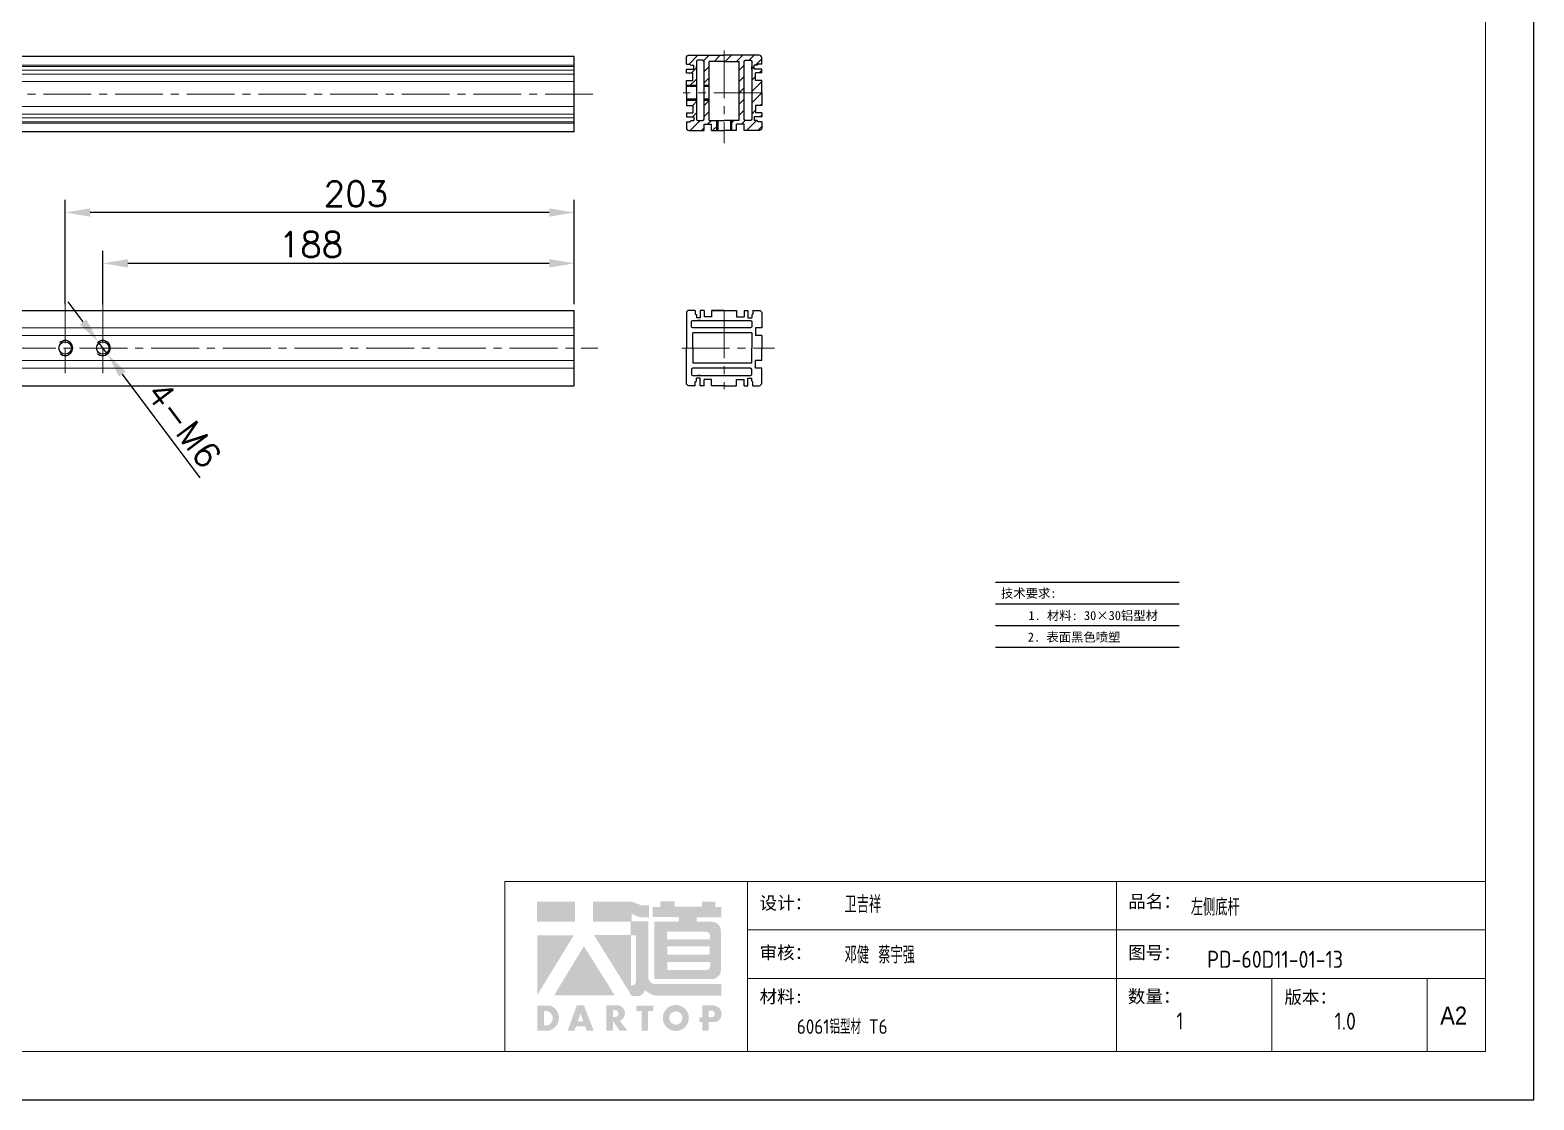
# Model space of a CAD drawing. Header units: millimetres. Extents: x -30327 to 34858, y 4015 to 75103.
# Drawn here: x 15710 to 16309, y 34466 to 34893 of the extents above; entities that cross this region are included whole.
import ezdxf
from ezdxf.enums import TextEntityAlignment as Align

# ---------------------------------------------------------------- set-up
doc = ezdxf.new("R2010")
doc.units = ezdxf.units.MM
doc.linetypes.add('CENTER2', pattern=[28.575, 19.05, -3.175, 3.175, -3.175])
doc.layers.add('A-TITLEBLOCK', color=7, linetype='Continuous', lineweight=18)
for name, color, linetype in [('print', 30, 'Continuous'), ('red', 1, 'CENTER2'), ('yellow', 2, 'Continuous')]:
    doc.layers.add(name, color=color, linetype=linetype)
doc.styles.add('GB', font='GBENOR.SHX', dxfattribs={"bigfont": 'gbcbig.shx'})
doc.styles.add('HZ', font='')
doc.styles.add('SLDTEXTSTYLE0', font='simfang.ttf', dxfattribs={"bigfont": 'bigfont'})
doc.styles.add('SLDTEXTSTYLE1', font='Gothic.ttf', dxfattribs={"width": 0.913})
doc.styles.get("Standard").update_dxf_attribs({"font": 'txt', "bigfont": 'gbcbig.shx'})
doc.styles.get('HZ').set_extended_font_data('SimSun')
doc.dimstyles.new('1-4', dxfattribs={"dimscale": 4, "dimtxt": 2.5, "dimasz": 2.5, "dimexe": 1.25, "dimexo": 0.625, "dimtad": 1, "dimdsep": 46, "dimtxsty": 'Standard', "dimcen": 2.5, "dimadec": 0, "dimazin": 0, "dimtfac": 1, "dimtmove": 0, "dimatfit": 3, "dimfxl": 0, "dimarcsym": 0})

# ---------------------------------------------------------------- blocks, each defined once
blk = doc.blocks.new('*D1638')
at = {"layer": 'Defpoints', "color": 0}
for p in [(15738.51, 34799.56), (15738.51, 34780.81), (15926.51, 34780.81)]:
    blk.add_point(p, dxfattribs=at)
at = {"layer": 'yellow', "color": 0, "lineweight": -2}
for p, q in [((15738.51, 34783.31), (15738.51, 34804.56)), ((15926.51, 34783.31), (15926.51, 34804.56)), ((15916.51, 34799.56), (15748.51, 34799.56))]:
    blk.add_line(p, q, dxfattribs=at)
at = {"layer": 'yellow', "color": 0}
for points in [[(15748.51, 34801.23), (15748.51, 34797.9), (15738.51, 34799.56)], [(15916.51, 34801.23), (15916.51, 34797.9), (15926.51, 34799.56)]]:
    blk.add_solid(points, dxfattribs=at)
at = {"layer": 'yellow', "color": 0, "lineweight": 9, "insert": (15821.51, 34807.06), "char_height": 10, "attachment_point": 5}
blk.add_mtext('188', dxfattribs=at)
blk = doc.blocks.new('*D1639')
at = {"layer": 'Defpoints', "color": 0}
for p in [(15736.71, 34768.21), (15740.31, 34763.42)]:
    blk.add_point(p, dxfattribs=at)
at = {"layer": 'yellow', "color": 0, "lineweight": -2}
for p, q in [((15730.7, 34776.2), (15724.69, 34784.2)), ((15736.71, 34768.21), (15740.31, 34763.42)), ((15777.38, 34714.13), (15746.33, 34755.42))]:
    blk.add_line(p, q, dxfattribs=at)
at = {"layer": 'yellow', "color": 0}
for points in [[(15732.03, 34777.2), (15729.37, 34775.2), (15736.71, 34768.21)], [(15747.66, 34756.42), (15744.99, 34754.42), (15740.31, 34763.42)]]:
    blk.add_solid(points, dxfattribs=at)
at = {"layer": 'yellow', "color": 0, "lineweight": 9, "insert": (15770.85, 34735.29), "char_height": 10, "attachment_point": 5, "rotation": 306.94242}
blk.add_mtext('4-M6', dxfattribs=at)
blk = doc.blocks.new('*D1645')
at = {"layer": 'Defpoints', "color": 0}
for p in [(15723.51, 34819.82), (15723.51, 34780.81), (15926.51, 34780.81)]:
    blk.add_point(p, dxfattribs=at)
at = {"layer": 'yellow', "color": 0, "lineweight": -2}
for p, q in [((15723.51, 34783.31), (15723.51, 34824.82)), ((15926.51, 34783.31), (15926.51, 34824.82)), ((15916.51, 34819.82), (15733.51, 34819.82))]:
    blk.add_line(p, q, dxfattribs=at)
at = {"layer": 'yellow', "color": 0}
for points in [[(15733.51, 34821.48), (15733.51, 34818.15), (15723.51, 34819.82)], [(15916.51, 34821.48), (15916.51, 34818.15), (15926.51, 34819.82)]]:
    blk.add_solid(points, dxfattribs=at)
at = {"layer": 'yellow', "color": 0, "lineweight": 9, "insert": (15839.44, 34827.32), "char_height": 10, "attachment_point": 5}
blk.add_mtext('203', dxfattribs=at)
blk = doc.blocks.new('Dartop Logo')
at = {"true_color": 0xc40018}
h = blk.add_hatch(color=12, dxfattribs=at)
h.set_gradient(color1=(196, 0, 24), color2=(196, 0, 24), tint=1)
h.paths.add_polyline_path([(30.39, -3.87), (33.08, -5.04), (35.99, -5.04), (35.99, -1.19), (33.59, -1.19), (30.46, 0.05), (17.94, 0.05), (17.94, -6.46), (30.12, -6.46), (30.12, -6.59), (30.12, -10.75), (18.31, -10.75), (30.46, -30.31), (32.87, -30.31, 0.279375), (34.63, -28.6), (34.63, -28.51), (34.84, -28.51, 0.143145), (38.15, -30.2), (59.27, -30.2), (59.27, -26.49), (38.06, -26.49, -0.414214), (35.75, -24.18), (35.75, -6.26), (30.39, -6.26)])
h.paths.add_polyline_path([(30.25, -10.84), (31.8, -10.84), (31.8, -26.02, -0.088936), (30.9, -26.94), (30.24, -26.94)], flags=16)
h = blk.add_hatch(color=12, dxfattribs=at)
h.set_gradient(color1=(196, 0, 24), color2=(196, 0, 24), tint=1)
h.paths.add_polyline_path([(59.24, -1.73), (57.36, -1.73), (57.36, 0.06), (53.06, 0.06), (53.06, -1.64), (44.29, -1.64), (44.29, 0.15), (39.7, 0.15), (39.7, -1.67), (37.16, -1.67), (37.16, -4.97), (45.54, -4.97), (45.54, -6.42), (37.73, -6.42), (37.73, -24.88), (56.26, -24.88, 0.414214), (59.15, -21.99), (59.15, -9.35, 0.414214), (56.26, -6.46), (51.36, -6.46), (51.36, -5.03), (59.24, -5.03)])
h.paths.add_polyline_path([(54.21, -9.59, -0.414214), (55.66, -11.04), (55.66, -12.1), (41.79, -12.1), (41.79, -9.59)], flags=16)
h.paths.add_polyline_path([(55.57, -14.33), (55.57, -17.01), (41.88, -17.01), (41.88, -14.33)], flags=16)
h.paths.add_polyline_path([(55.75, -19.43), (55.75, -20.57, -0.414214), (54.3, -22.02), (41.88, -22.02), (41.88, -19.43)], flags=16)
h = blk.add_hatch(color=12, dxfattribs=at)
h.set_gradient(color1=(196, 0, 24), color2=(196, 0, 24), tint=1)
h.paths.add_polyline_path([(12.18, 0), (0, 0), (0, -6.37), (12.18, -6.37)])
h = blk.add_hatch(color=12, dxfattribs=at)
h.set_gradient(color1=(196, 0, 24), color2=(196, 0, 24), tint=1)
h.paths.add_polyline_path([(11.79, -10.83), (0.03, -10.83), (0.03, -30.03)])
h = blk.add_hatch(color=12, dxfattribs=at)
h.set_gradient(color1=(196, 0, 24), color2=(196, 0, 24), tint=1)
h.paths.add_polyline_path([(15.05, -14.31), (5.44, -30.15), (25.01, -30.15)])
at = {"true_color": 0x646464}
h = blk.add_hatch(color=251, dxfattribs=at)
h.set_gradient(color1=(100, 100, 100), color2=(100, 100, 100), tint=1)
h.paths.add_polyline_path([(4.15, -33.43), (0.11, -33.43), (0.11, -41.5), (3.51, -41.5, 0.793016)])
h.paths.add_polyline_path([(3.57, -39.73), (2.16, -39.73), (2.16, -35.19), (3.42, -35.19, -0.671361)], flags=16)
h = blk.add_hatch(color=251, dxfattribs=at)
h.set_gradient(color1=(100, 100, 100), color2=(100, 100, 100), tint=1)
h.paths.add_polyline_path([(15.08, -33.36), (12.78, -33.36), (9.82, -41.51), (12, -41.51), (12.51, -40.06), (15.46, -40.06), (15.99, -41.52), (18.19, -41.52)])
h.paths.add_polyline_path([(14.9, -38.51), (13.07, -38.51), (13.97, -35.95)], flags=16)
h = blk.add_hatch(color=251, dxfattribs=at)
h.set_gradient(color1=(100, 100, 100), color2=(100, 100, 100), tint=1)
h.paths.add_polyline_path([(26.27, -33.36), (22.3, -33.36), (22.3, -41.51), (24.4, -41.51), (24.4, -38.28), (26.55, -41.54), (29.09, -41.54), (26.61, -38.3, 0.744055)])
h.paths.add_polyline_path([(24.38, -37.08), (24.38, -34.94), (25.32, -34.94, -0.796809), (25.3, -37.08)], flags=16)
h = blk.add_hatch(color=251, dxfattribs=at)
h.set_gradient(color1=(100, 100, 100), color2=(100, 100, 100), tint=1)
h.paths.add_polyline_path([(37.44, -33.4), (31.88, -33.4), (31.88, -35.16), (33.61, -35.16), (33.61, -41.52), (35.69, -41.52), (35.69, -35.16), (37.44, -35.16)])
h = blk.add_hatch(color=251, dxfattribs=at)
h.set_gradient(color1=(100, 100, 100), color2=(100, 100, 100), tint=1)
h.paths.add_polyline_path([(40.46, -37.41, 1), (48.83, -37.41, 1)])
h.paths.add_polyline_path([(46.8, -37.41, -1), (42.5, -37.41, -1)], flags=16)
h = blk.add_hatch(color=251, dxfattribs=at)
h.set_gradient(color1=(100, 100, 100), color2=(100, 100, 100), tint=1)
h.paths.add_polyline_path([(56.85, -33.38), (56.73, -33.38), (53.19, -33.38), (53.19, -37.19), (52.26, -37.19), (52.26, -38.73), (53.18, -38.73), (53.18, -41.5), (55.24, -41.5), (55.24, -38.72), (57.51, -38.72, 0.812304)])
h.paths.add_polyline_path([(55.21, -37.18), (55.21, -35.05), (56.39, -35.05, -0.778213), (56.27, -37.18)], flags=16)
blk = doc.blocks.new('DT-A2-TITLE')
blk.add_line((594, 0), (594, 420))
at = {"layer": 'A-TITLEBLOCK', "color": 7}
for p, q in [((584, 410), (584, 10)), ((594, 0), (594, 297)), ((382, 10), (382, 45)), ((584, 45), (382, 45)), ((432, 45), (432, 10)), ((508, 45), (508, 10)), ((584, 35), (432, 35)), ((432, 25), (584.08, 25)), ((540, 10), (540, 25)), ((572, 10), (572, 25)), ((10, 10), (584, 10)), ((0, 0), (594, 0))]:
    blk.add_line(p, q, dxfattribs=at)
at = {"layer": 'A-TITLEBLOCK', "xscale": 0.6400000000000001, "yscale": 0.6400000000000001, "zscale": 0.6400000000000001}
blk.add_blockref('Dartop Logo', (388.65, 40.81), dxfattribs=at)
at = {"style": 'GB'}
for tag, p, height in [('#设计', (451.96, 38.52), 3.5), ('#品名', (523.32, 37.95), 3.5), ('#审核', (451.99, 28.1), 3.5), ('#图号', (526.67, 27.2), 3.5), ('#材料说明', (442.15, 13.59), 3), ('#数量', (520.33, 14.51), 3.5), ('#版本', (552.92, 14.47), 3.5)]:
    blk.add_attdef(tag, p, '', height=height, dxfattribs=at)
at = {"layer": 'A-TITLEBLOCK', "color": 7, "attachment_point": 1}
for s, insert, char_height, style in [('设计：', (434.47, 41.87), 2.646, 'SLDTEXTSTYLE0'), ('品名：', (510.43, 42.19), 2.646, 'SLDTEXTSTYLE0'), ('审核：', (434.47, 31.64), 2.646, 'SLDTEXTSTYLE0'), ('图号：', (510.4, 31.66), 2.646, 'SLDTEXTSTYLE0'), ('材料:', (434.47, 22.62), 2.646, 'SLDTEXTSTYLE0'), ('数量：', (510.35, 22.64), 2.646, 'SLDTEXTSTYLE0'), ('版本：', (542.59, 22.48), 2.646, 'SLDTEXTSTYLE0'), ('A2', (574.7, 19.21), 3.704, 'SLDTEXTSTYLE1')]:
    blk.add_mtext(s, dxfattribs=dict(at, insert=insert, char_height=char_height, style=style))

msp = doc.modelspace()

# ---------------------------------------------------------------- hatches: boundary and pattern name
at = {"layer": 'yellow', "lineweight": 9}
h = msp.add_hatch(dxfattribs=at)
h.set_pattern_fill('ANSI31', color=256, style=0)
h.set_pattern_definition([(45, (14736.9184, 34047.779), (-2.245064, 2.245064), [])])
h.paths.add_polyline_path([(15980.2235, 34879.9917), (15986.2235, 34879.9917), (15986.2235, 34882.4917), (15972.2235, 34882.4917, 0.41421356), (15971.2235, 34881.4917), (15971.2235, 34878.9917), (15972.7235, 34878.9917, 0.41421356), (15973.2235, 34878.4917), (15973.7235, 34878.4917), (15974.2235, 34878.4917), (15974.2235, 34876.9917), (15971.2235, 34876.9917), (15971.2235, 34875.4917), (15973.7235, 34875.4917), (15973.7235, 34872.4917), (15971.2235, 34872.4917), (15971.2235, 34870.4917), (15975.2235, 34870.4917), (15975.2235, 34879.9917, -0.41421356), (15975.7235, 34880.4917), (15977.7235, 34880.4917, -0.41421356), (15978.2235, 34879.9917), (15978.2235, 34870.4917), (15980.2235, 34870.4917)])
h.paths.add_polyline_path([(15994.2235, 34879.9917, -0.41421356), (15994.7235, 34880.4917), (15996.7235, 34880.4917, -0.41421356), (15997.2235, 34879.9917), (15997.2235, 34867.4917), (16001.2235, 34867.4917), (16001.2235, 34872.4917), (15998.7235, 34872.4917), (15998.7235, 34875.4917), (16001.2235, 34875.4917), (16001.2235, 34876.9917), (15998.2235, 34876.9917), (15998.2235, 34878.4917), (15998.7235, 34878.4917), (15999.2235, 34878.4917, 0.41421356), (15999.7235, 34878.9917), (16001.2235, 34878.9917), (16001.2235, 34881.4917, 0.41421356), (16000.2235, 34882.4917), (15986.2235, 34882.4917), (15986.2235, 34879.9917), (15992.2235, 34879.9917), (15992.2235, 34867.4917), (15994.2235, 34867.4917)])
h.paths.add_polyline_path([(16001.2235, 34867.4917), (15997.2235, 34867.4917), (15997.2235, 34856.9917, -0.41421356), (15996.7235, 34856.4917), (15994.7235, 34856.4917, -0.41421356), (15994.2235, 34856.9917), (15994.2235, 34867.4917), (15992.2235, 34867.4917), (15992.2235, 34856.4917), (15991.2235, 34856.4917), (15989.2235, 34856.4917), (15989.2235, 34852.4917), (15991.2235, 34852.4917), (15991.2235, 34854.9917), (15994.2235, 34854.9917), (15994.2235, 34852.4917), (16000.2235, 34852.4917, 0.41421356), (16001.2235, 34853.4917), (16001.2235, 34855.9917), (15999.7235, 34855.9917, 0.41421356), (15999.2235, 34856.4917), (15998.7235, 34856.4917), (15998.2235, 34856.4917), (15998.2235, 34857.9917), (16001.2235, 34857.9917), (16001.2235, 34859.4917), (15998.7235, 34859.4917), (15998.7235, 34862.4917), (16001.2235, 34862.4917)])
h.paths.add_polyline_path([(15989.2235, 34856.4917), (15988.7235, 34856.4917), (15988.7235, 34852.4917), (15989.2235, 34852.4917)])
h.paths.add_polyline_path([(15983.7235, 34856.4917), (15983.2235, 34856.4917), (15983.2235, 34852.4917), (15983.7235, 34852.4917)])
h.paths.add_polyline_path([(15983.2235, 34856.4917), (15981.2235, 34856.4917), (15980.2235, 34856.4917), (15980.2235, 34864.4917), (15978.2235, 34864.4917), (15978.2235, 34856.9917, -0.41421356), (15977.7235, 34856.4917), (15975.7235, 34856.4917, -0.41421356), (15975.2235, 34856.9917), (15975.2235, 34857.9917), (15975.2235, 34864.4917), (15971.2235, 34864.4917), (15971.2235, 34862.4917), (15973.7235, 34862.4917), (15973.7235, 34859.4917), (15971.2235, 34859.4917), (15971.2235, 34857.9917), (15974.2235, 34857.9917), (15974.2235, 34856.4917), (15973.7235, 34856.4917), (15973.2235, 34856.4917, 0.41421356), (15972.7235, 34855.9917), (15971.2235, 34855.9917), (15971.2235, 34853.4917, 0.41421356), (15972.2235, 34852.4917), (15978.2235, 34852.4917), (15978.2235, 34854.9917), (15981.2235, 34854.9917), (15981.2235, 34852.4917), (15983.2235, 34852.4917)])
h.paths.add_polyline_path([(15980.2235, 34864.9917), (15978.2235, 34864.9917), (15978.2235, 34864.4917), (15980.2235, 34864.4917)])
h.paths.add_polyline_path([(15975.2235, 34864.9917), (15971.2235, 34864.9917), (15971.2235, 34864.4917), (15975.2235, 34864.4917)])
h.paths.add_polyline_path([(15975.2235, 34870.4917), (15971.2235, 34870.4917), (15971.2235, 34869.9917), (15975.2235, 34869.9917)])
h.paths.add_polyline_path([(15980.2235, 34870.4917), (15978.2235, 34870.4917), (15978.2235, 34869.9917), (15980.2235, 34869.9917)])

# ---------------------------------------------------------------- linework, layer by layer
for p, q in [((15926.512, 34882.0085), (15479.512, 34882.0085)), ((15926.512, 34852.0085), (15926.512, 34882.0085)), ((15971.2235, 34878.9917), (15972.7235, 34878.9917)), ((15973.7235, 34878.4917), (15974.2235, 34878.4917)), ((15974.2235, 34876.9917), (15974.2235, 34878.4917)), ((15986.2235, 34879.9917), (15980.2235, 34879.9917)), ((15986.2235, 34879.9917), (15992.2235, 34879.9917)), ((15998.7235, 34878.4917), (15998.2235, 34878.4917)), ((15998.2235, 34876.9917), (15998.2235, 34878.4917)), ((16001.2235, 34878.9917), (15999.7235, 34878.9917)), ((15971.2235, 34875.4917), (15971.2235, 34876.9917)), ((15971.2235, 34876.9917), (15974.2235, 34876.9917)), ((15971.2235, 34875.4917), (15973.7235, 34875.4917)), ((15971.2235, 34867.4917), (15971.2235, 34872.4917)), ((15971.2235, 34872.4917), (15973.7235, 34872.4917)), ((15973.7235, 34872.4917), (15973.7235, 34875.4917)), ((15975.2235, 34876.9917), (15975.2235, 34877.9917)), ((15997.2235, 34876.9917), (15997.2235, 34877.9917)), ((16001.2235, 34876.9917), (15998.2235, 34876.9917)), ((15998.7235, 34872.4917), (15998.7235, 34875.4917)), ((16001.2235, 34875.4917), (15998.7235, 34875.4917)), ((16001.2235, 34872.4917), (15998.7235, 34872.4917)), ((16001.2235, 34875.4917), (16001.2235, 34876.9917)), ((16001.2235, 34867.4917), (16001.2235, 34872.4917)), ((15975.2235, 34870.4917), (15971.2235, 34870.4917)), ((15975.2235, 34869.9917), (15971.2235, 34869.9917)), ((15971.2235, 34867.4917), (15971.2235, 34862.4917)), ((15980.2235, 34870.4917), (15978.2235, 34870.4917)), ((15980.2235, 34869.9917), (15978.2235, 34869.9917)), ((16001.2235, 34867.4917), (16001.2235, 34862.4917)), ((15975.2235, 34864.9917), (15971.2235, 34864.9917)), ((15975.2235, 34864.4917), (15971.2235, 34864.4917)), ((15971.2235, 34862.4917), (15973.7235, 34862.4917)), ((15973.7235, 34862.4917), (15973.7235, 34859.4917)), ((15980.2235, 34864.9917), (15978.2235, 34864.9917)), ((15980.2235, 34864.4917), (15978.2235, 34864.4917)), ((16001.2235, 34862.4917), (15998.7235, 34862.4917)), ((15998.7235, 34862.4917), (15998.7235, 34859.4917)), ((15971.2235, 34859.4917), (15971.2235, 34857.9917)), ((15971.2235, 34859.4917), (15973.7235, 34859.4917)), ((15971.2235, 34857.9917), (15974.2235, 34857.9917)), ((15971.2235, 34855.9917), (15972.7235, 34855.9917)), ((15973.7235, 34856.4917), (15974.2235, 34856.4917)), ((15974.2235, 34857.9917), (15974.2235, 34856.4917)), ((15975.2235, 34857.9917), (15975.2235, 34856.9917)), ((15978.2235, 34854.9917), (15981.2235, 34854.9917)), ((15980.2235, 34856.4917), (15981.2235, 34856.4917)), ((15981.2235, 34856.4917), (15986.2235, 34856.4917)), ((15983.2235, 34856.4917), (15983.2235, 34852.4917)), ((15983.7235, 34856.4917), (15983.7235, 34852.4917)), ((15991.2235, 34856.4917), (15986.2235, 34856.4917)), ((15988.7235, 34856.4917), (15988.7235, 34852.4917)), ((15989.2235, 34856.4917), (15989.2235, 34852.4917)), ((15992.2235, 34856.4917), (15991.2235, 34856.4917)), ((15994.2235, 34854.9917), (15991.2235, 34854.9917)), ((15997.2235, 34857.9917), (15997.2235, 34856.9917)), ((16001.2235, 34857.9917), (15998.2235, 34857.9917)), ((15998.2235, 34857.9917), (15998.2235, 34856.4917)), ((15998.7235, 34856.4917), (15998.2235, 34856.4917)), ((16001.2235, 34859.4917), (15998.7235, 34859.4917)), ((16001.2235, 34855.9917), (15999.7235, 34855.9917)), ((16001.2235, 34859.4917), (16001.2235, 34857.9917)), ((15926.512, 34852.0085), (15479.512, 34852.0085)), ((15981.2235, 34852.4917), (15986.2235, 34852.4917)), ((15991.2235, 34852.4917), (15986.2235, 34852.4917)), ((15479.512, 34780.8131), (15926.512, 34780.8131)), ((15926.512, 34750.8131), (15926.512, 34780.8131)), ((15974.7235, 34780.8131), (15974.7235, 34779.3131)), ((15975.2235, 34778.3131), (15975.2235, 34777.8131)), ((15976.7235, 34777.8131), (15975.2235, 34777.8131)), ((15976.7235, 34776.8131), (15975.7235, 34776.8131)), ((15976.7235, 34780.8131), (15976.7235, 34777.8131)), ((15978.2235, 34780.8131), (15976.7235, 34780.8131)), ((15978.2235, 34780.8131), (15978.2235, 34778.3131)), ((15981.2235, 34778.3131), (15978.2235, 34778.3131)), ((15981.2235, 34780.8131), (15991.2235, 34780.8131)), ((15981.2235, 34780.8131), (15981.2235, 34778.3131)), ((15986.2235, 34780.8131), (15981.2235, 34780.8131)), ((15991.2235, 34780.8131), (15991.2235, 34778.3131)), ((15991.2235, 34778.3131), (15994.2235, 34778.3131)), ((15994.2235, 34780.8131), (15994.2235, 34778.3131)), ((15994.2235, 34780.8131), (15995.7235, 34780.8131)), ((15995.7235, 34780.8131), (15995.7235, 34777.8131)), ((15995.7235, 34777.8131), (15997.2235, 34777.8131)), ((15995.7235, 34776.8131), (15996.7235, 34776.8131)), ((15997.2235, 34778.3131), (15997.2235, 34777.8131)), ((15997.7235, 34780.8131), (15997.7235, 34779.3131)), ((15973.7235, 34765.8131), (15973.7235, 34771.8131)), ((15997.2235, 34771.8131), (15997.2235, 34770.8131)), ((15997.2235, 34770.8131), (15997.2235, 34765.8131)), ((15998.7235, 34773.8131), (15998.7235, 34770.8131)), ((16001.2235, 34770.8131), (16001.2235, 34765.8131)), ((15973.7235, 34765.8131), (15973.7235, 34759.8131)), ((15997.2235, 34760.8131), (15997.2235, 34765.8131)), ((16001.2235, 34760.8131), (16001.2235, 34765.8131)), ((15997.2235, 34759.8131), (15997.2235, 34760.8131)), ((15998.7235, 34757.8131), (15998.7235, 34760.8131)), ((15976.7235, 34753.8131), (15975.2235, 34753.8131)), ((15975.2235, 34753.3131), (15975.2235, 34753.8131)), ((15976.7235, 34754.8131), (15975.7235, 34754.8131)), ((15976.7235, 34750.8131), (15976.7235, 34753.8131)), ((15978.2235, 34750.8131), (15978.2235, 34753.3131)), ((15981.2235, 34753.3131), (15978.2235, 34753.3131)), ((15981.2235, 34750.8131), (15981.2235, 34753.3131)), ((15991.2235, 34750.8131), (15991.2235, 34753.3131)), ((15991.2235, 34753.3131), (15994.2235, 34753.3131)), ((15994.2235, 34750.8131), (15994.2235, 34753.3131)), ((15995.7235, 34754.8131), (15996.7235, 34754.8131)), ((15995.7235, 34750.8131), (15995.7235, 34753.8131)), ((15995.7235, 34753.8131), (15997.2235, 34753.8131)), ((15997.2235, 34753.3131), (15997.2235, 34753.8131)), ((15479.512, 34750.8131), (15926.512, 34750.8131)), ((15974.7235, 34750.8131), (15974.7235, 34752.3131)), ((15978.2235, 34750.8131), (15976.7235, 34750.8131)), ((15986.2235, 34750.8131), (15981.2235, 34750.8131)), ((15986.2235, 34750.8131), (15991.2235, 34750.8131)), ((15994.2235, 34750.8131), (15995.7235, 34750.8131)), ((15997.7235, 34750.8131), (15997.7235, 34752.3131))]:
    msp.add_line(p, q)
at = {"lineweight": 9}
for p, q in [((15926.512, 34878.5085), (15479.512, 34878.5085)), ((15926.512, 34878.0085), (15479.512, 34878.0085)), ((15926.512, 34876.5085), (15479.512, 34876.5085)), ((15926.512, 34875.0085), (15479.512, 34875.0085)), ((15926.512, 34872.0085), (15479.512, 34872.0085)), ((15926.512, 34862.0085), (15479.512, 34862.0085)), ((15926.512, 34859.0085), (15479.512, 34859.0085)), ((15926.512, 34857.5085), (15479.512, 34857.5085)), ((15926.512, 34856.0085), (15479.512, 34856.0085)), ((15926.512, 34855.3667), (15479.512, 34855.3667)), ((15479.512, 34773.8131), (15926.512, 34773.8131)), ((15479.512, 34770.8131), (15926.512, 34770.8131)), ((15479.512, 34760.8131), (15926.512, 34760.8131)), ((15479.512, 34757.8131), (15926.512, 34757.8131))]:
    msp.add_line(p, q, dxfattribs=at)
for points in [[(15971.2235, 34878.9917), (15971.2235, 34881.4917, -0.41421356), (15972.2235, 34882.4917), (15986.2235, 34882.4917)], [(15972.7235, 34878.9917), (15972.7235, 34878.9917, 0.41421356), (15973.2235, 34878.4917), (15973.7235, 34878.4917)], [(16001.2235, 34878.9917), (16001.2235, 34881.4917, 0.41421356), (16000.2235, 34882.4917), (15986.2235, 34882.4917)], [(15999.7235, 34878.9917), (15999.7235, 34878.9917, -0.41421356), (15999.2235, 34878.4917), (15998.7235, 34878.4917)], [(15971.2235, 34855.9917), (15971.2235, 34853.4917, 0.41421356), (15972.2235, 34852.4917), (15978.2235, 34852.4917)], [(15972.7235, 34855.9917), (15972.7235, 34855.9917, -0.41421356), (15973.2235, 34856.4917), (15973.7235, 34856.4917)], [(16001.2235, 34855.9917), (16001.2235, 34853.4917, -0.41421356), (16000.2235, 34852.4917), (15994.2235, 34852.4917)], [(15999.7235, 34855.9917), (15999.7235, 34855.9917, 0.41421356), (15999.2235, 34856.4917), (15998.7235, 34856.4917)], [(15974.7235, 34780.8131), (15972.2235, 34780.8131, 0.41421356), (15971.2235, 34779.8131), (15971.2235, 34765.8131)], [(15974.7235, 34779.3131), (15974.7235, 34779.3131, -0.41421356), (15975.2235, 34778.8131), (15975.2235, 34778.3131)], [(15997.7235, 34779.3131), (15997.7235, 34779.3131, 0.41421356), (15997.2235, 34778.8131), (15997.2235, 34778.3131)], [(15997.7235, 34780.8131), (16000.2235, 34780.8131, -0.41421356), (16001.2235, 34779.8131), (16001.2235, 34773.8131)], [(15974.7235, 34750.8131), (15972.2235, 34750.8131, -0.41421356), (15971.2235, 34751.8131), (15971.2235, 34765.8131)], [(15974.7235, 34752.3131), (15974.7235, 34752.3131, 0.41421356), (15975.2235, 34752.8131), (15975.2235, 34753.3131)], [(15997.7235, 34752.3131), (15997.7235, 34752.3131, -0.41421356), (15997.2235, 34752.8131), (15997.2235, 34753.3131)], [(15997.7235, 34750.8131), (16000.2235, 34750.8131, 0.41421356), (16001.2235, 34751.8131), (16001.2235, 34757.8131)]]:
    msp.add_lwpolyline(points, format="xyb")
for points in [[(15975.2235, 34879.9917), (15975.2235, 34856.9917, 0.41421356), (15975.7235, 34856.4917), (15977.7235, 34856.4917, 0.41421356), (15978.2235, 34856.9917), (15978.2235, 34879.9917, 0.41421356), (15977.7235, 34880.4917), (15975.7235, 34880.4917, 0.41421356)], [(15997.2235, 34879.9917), (15997.2235, 34856.9917, -0.41421356), (15996.7235, 34856.4917), (15994.7235, 34856.4917, -0.41421356), (15994.2235, 34856.9917), (15994.2235, 34879.9917, -0.41421356), (15994.7235, 34880.4917), (15996.7235, 34880.4917, -0.41421356)], [(15973.7235, 34776.8131), (15996.7235, 34776.8131, -0.41421356), (15997.2235, 34776.3131), (15997.2235, 34774.3131, -0.41421356), (15996.7235, 34773.8131), (15973.7235, 34773.8131, -0.41421356), (15973.2235, 34774.3131), (15973.2235, 34776.3131, -0.41421356)], [(15973.7235, 34754.8131), (15996.7235, 34754.8131, 0.41421356), (15997.2235, 34755.3131), (15997.2235, 34757.3131, 0.41421356), (15996.7235, 34757.8131), (15973.7235, 34757.8131, 0.41421356), (15973.2235, 34757.3131), (15973.2235, 34755.3131, 0.41421356)]]:
    msp.add_lwpolyline(points, format="xyb", close=True)
for points in [[(15980.2235, 34856.4917), (15980.2235, 34879.9917)], [(15992.2235, 34856.4917), (15992.2235, 34879.9917)], [(15978.2235, 34852.4917), (15978.2235, 34854.9917)], [(15981.2235, 34852.4917), (15981.2235, 34854.9917)], [(15991.2235, 34852.4917), (15991.2235, 34854.9917)], [(15994.2235, 34852.4917), (15994.2235, 34854.9917)], [(15997.2235, 34771.8131), (15973.7235, 34771.8131)], [(16001.2235, 34773.8131), (15998.7235, 34773.8131)], [(16001.2235, 34770.8131), (15998.7235, 34770.8131)], [(15997.2235, 34759.8131), (15973.7235, 34759.8131)], [(16001.2235, 34760.8131), (15998.7235, 34760.8131)], [(16001.2235, 34757.8131), (15998.7235, 34757.8131)]]:
    msp.add_lwpolyline(points)
for centre in [(15723.512, 34765.8131), (15738.512, 34765.8131)]:
    msp.add_circle(centre, 2.5)
for centre in [(15723.512, 34765.8131), (15738.512, 34765.8131)]:
    msp.add_arc(centre, 3, 225, 135)
at = {"layer": 'Defpoints'}
for p, q in [((16094.3795, 34672.4543), (16167.623, 34672.4543)), ((16094.3795, 34663.8548), (16167.623, 34663.8548)), ((16094.3795, 34663.8548), (16167.623, 34663.8548)), ((16094.3795, 34655.2553), (16167.623, 34655.2553)), ((16094.3795, 34646.6558), (16167.623, 34646.6558))]:
    msp.add_line(p, q, dxfattribs=at)
at = {"layer": 'print'}
msp.add_lwpolyline([(15159.5062, 34466.182), (16309.1101, 34466.182), (16309.1101, 35279.0332), (15159.5062, 35279.0332)], close=True, dxfattribs=at)
at = {"layer": 'red', "lineweight": 9}
for p, q in [((15986.2235, 34884.389), (15986.2235, 34847.4407)), ((15933.9472, 34867.0085), (15474.9771, 34867.0085)), ((16001.2235, 34867.4917), (15969.8969, 34867.4917)), ((15723.512, 34786.7749), (15723.512, 34765.8131)), ((15738.512, 34786.7749), (15738.512, 34765.8131)), ((15986.2235, 34780.8131), (15986.2235, 34749.4866)), ((15472.0767, 34765.8131), (15935.8468, 34765.8131)), ((15723.512, 34765.8131), (15723.512, 34755.8131)), ((15738.512, 34765.8131), (15738.512, 34755.8131)), ((15969.3263, 34765.8131), (16006.2745, 34765.8131))]:
    msp.add_line(p, q, dxfattribs=at)

# ---------------------------------------------------------------- block references
at = {"xscale": 1.93536, "yscale": 1.93536, "zscale": 1.93536}
msp.add_blockref('DT-A2-TITLE', (15159.5062, 34466.182), dxfattribs=at).add_auto_attribs({'#设计': '卫吉祥', '#审核': '邓健 蔡宇强', '#材料说明': '6061铝型材 T6', '#品名': '左侧底杆', '#图号': 'PD-60D11-01-13', '#数量': '1', '#版本': '1.0'})

# ---------------------------------------------------------------- texts
at = {"style": 'HZ'}
for s, p in [('技术要求:', (16107.6811, 34668.1143)), ('     1. 材料: 30×30铝型材  ', (16129.7102, 34659.2177)), ('    2. 表面黑色喷塑          ', (16133.1808, 34650.6182))]:
    msp.add_text(s, height=3.61179, dxfattribs=at).set_placement(p, align=Align.MIDDLE_CENTER)

# ---------------------------------------------------------------- dimensions: what is measured, and where the dimension line sits
at = {"layer": 'yellow', "lineweight": 9}
for base, p2, picture, middle in [((15723.512, 34819.8175), (15723.512, 34780.8131), '*D1645', (15839.4418, 34819.8175)), ((15738.512, 34799.5646), (15738.512, 34780.8131), '*D1638', (15821.512, 34799.5646))]:
    dim = msp.add_linear_dim(base=base, p1=(15926.512, 34780.8131), p2=p2, angle=180, dimstyle='1-4', dxfattribs=at)
    dim.commit()
    dim.dimension.update_dxf_attribs({"geometry": picture, "text_midpoint": middle, "dimtype": 160})
dim = msp.add_diameter_dim_2p(p1=(15736.7089, 34768.2108), p2=(15740.315, 34763.4154), text='4-M6', dimstyle='1-4', dxfattribs=at)
dim.commit()
dim.dimension.update_dxf_attribs({"geometry": '*D1639', "text_midpoint": (15770.8506, 34735.2874)})

doc.saveas('drawing.dxf')
